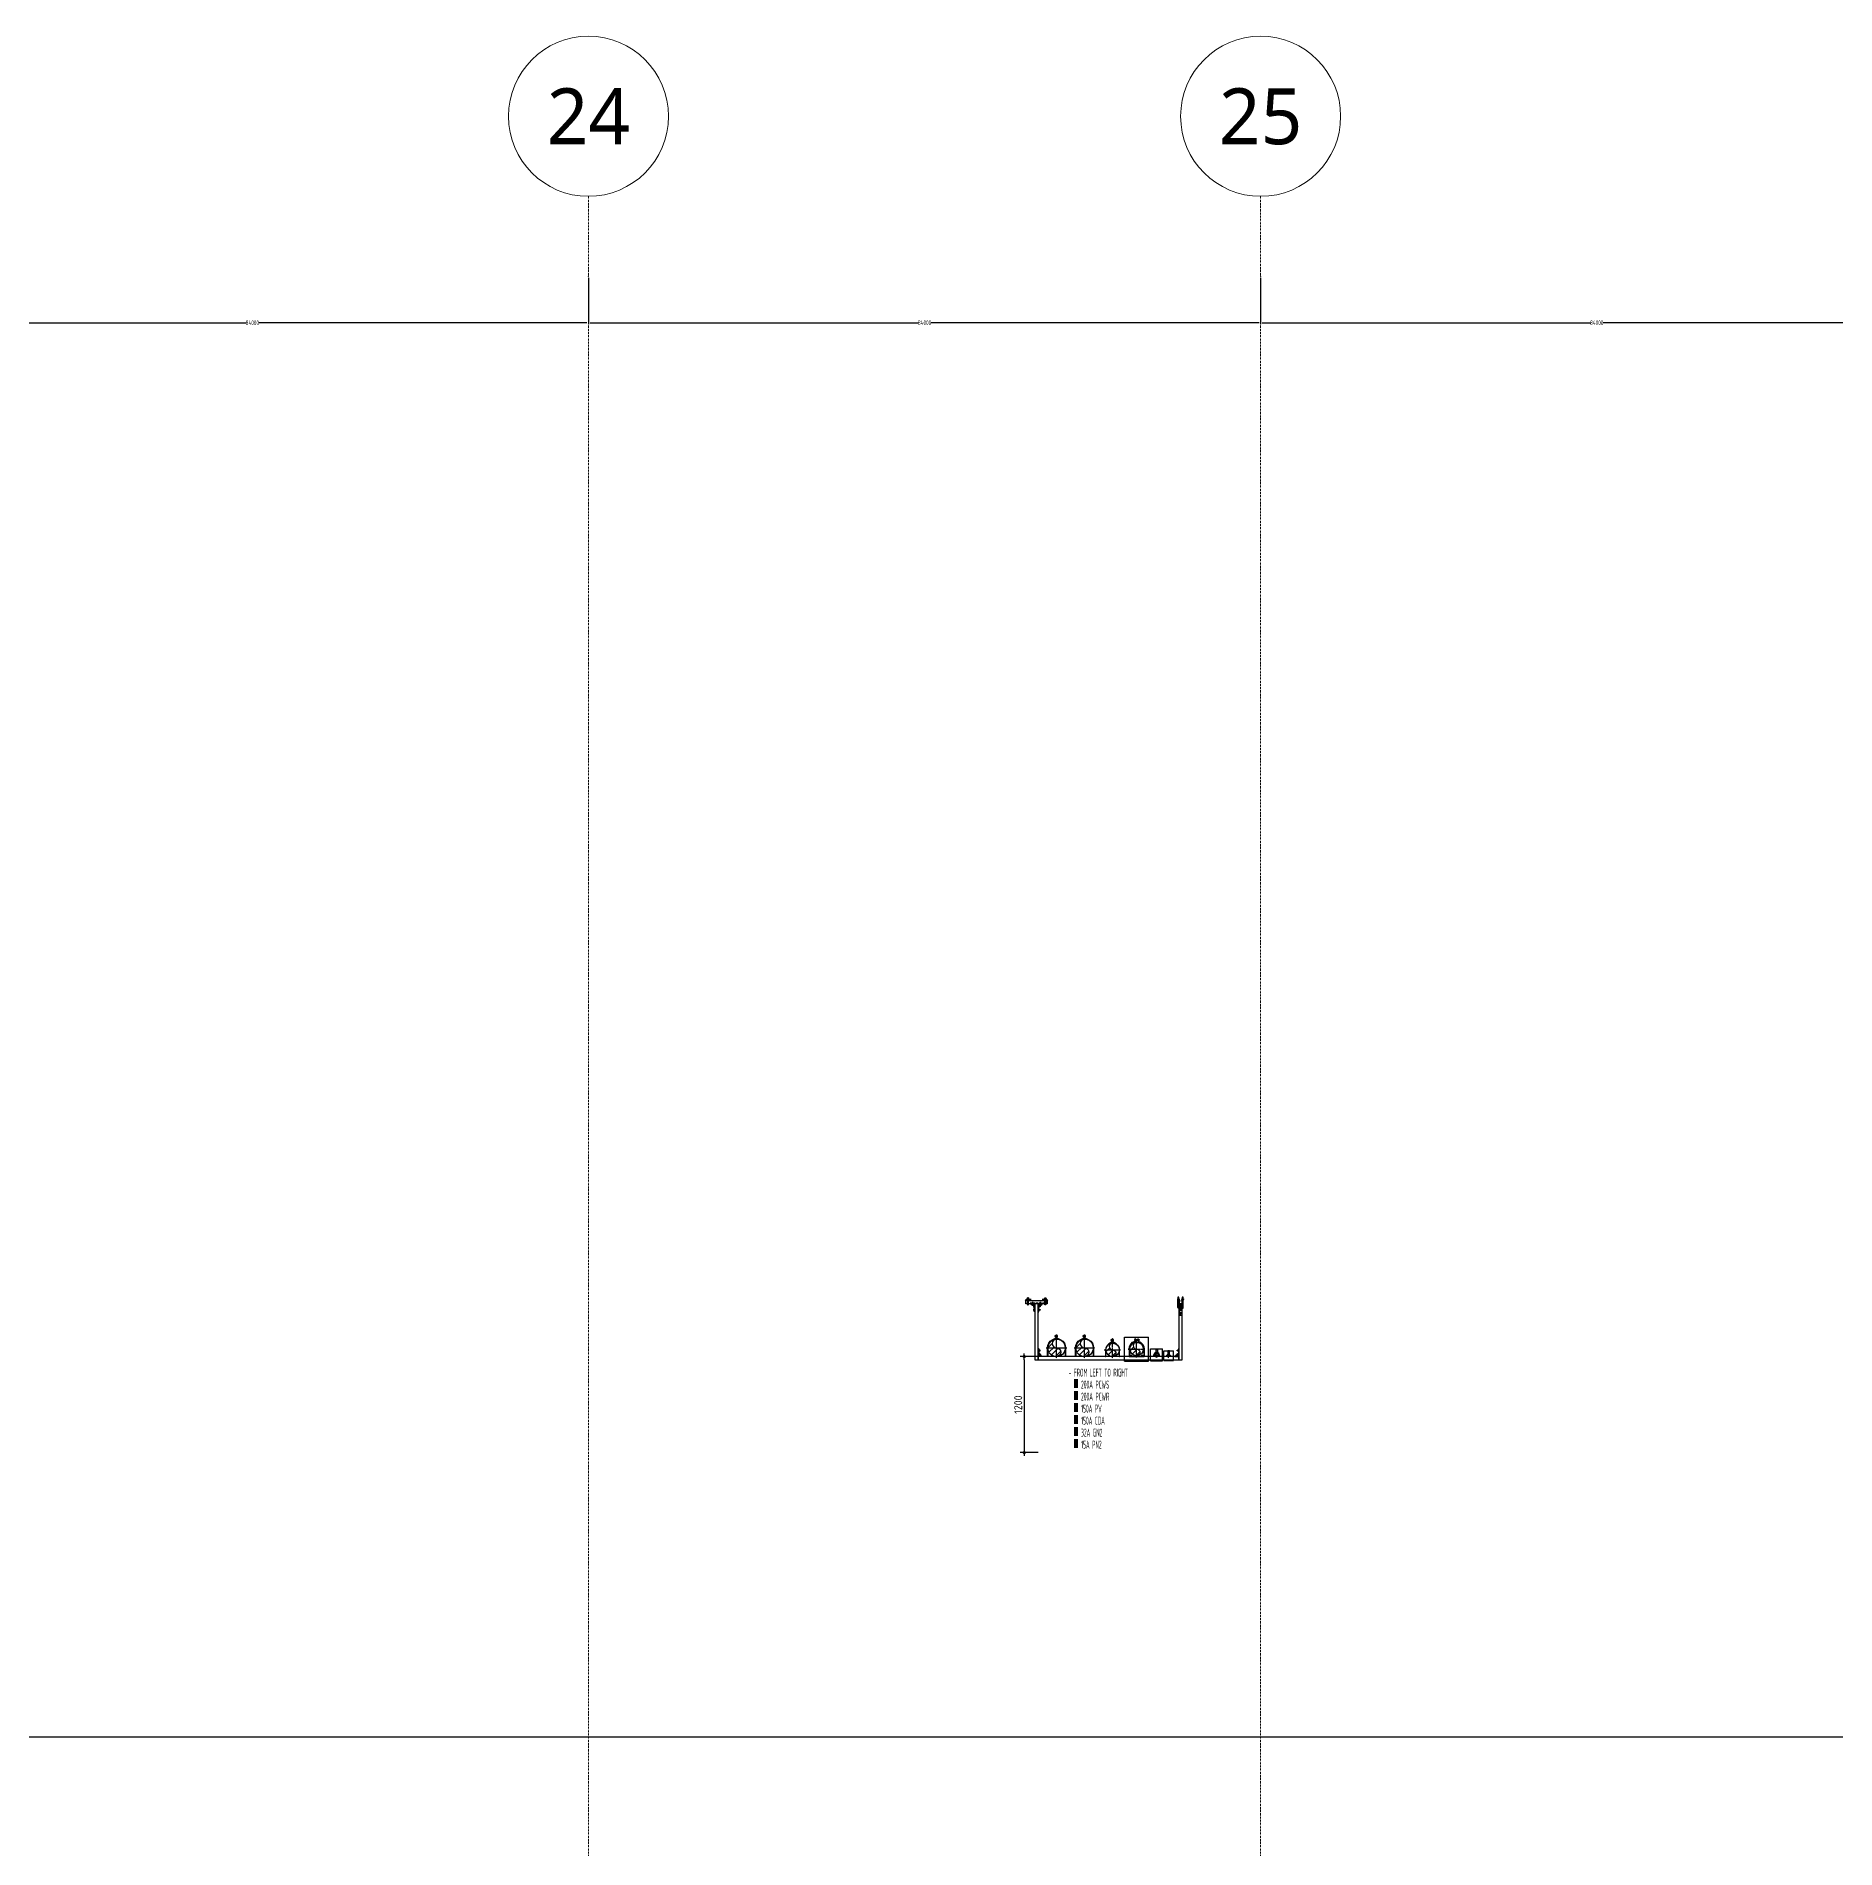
# Model space of a CAD drawing. Extents: x -122301 to 290600, y -29000 to 395522.
# Drawn here: x 194700 to 217187, y 108600 to 131250 of the extents above; entities that cross this region are included whole.
import ezdxf
from ezdxf.enums import TextEntityAlignment as Align

# ---------------------------------------------------------------- set-up
doc = ezdxf.new("R2010")
doc.units = 0
doc.header["$LTSCALE"] = 10
for name, pattern in [('H12PL2$0$JJP_三點線', [0.9, 0.3, -0.15, 0, -0.15, 0, -0.15, 0, -0.15]), ('XFM7P20PV$0$CENTER', [2, 1.25, -0.25, 0.25, -0.25]), ('XFM7P20PV$0$CENTER2', [1.125, 0.75, -0.125, 0.125, -0.125]), ('XFM7P20PV$0$HIDDEN', [0.375, 0.25, -0.125])]:
    doc.linetypes.add(name, pattern=pattern)
for name, color, linetype in [('H12PL2$0$A-DIM', 252, 'Continuous'), ('H12PL2$0$S-GRID', 252, 'Continuous'), ('XFM7P20PV$0$BG-CDA', 252, 'Continuous'), ('XFM7P20PV$0$BG-GN2', 252, 'Continuous'), ('XFM7P20PV$0$BG-PN2', 252, 'Continuous'), ('XFM7P20PV$0$Clamp', 252, 'Continuous'), ('XFM7P20PV$0$M-DIM', 252, 'Continuous'), ('XFM7P20PV$0$M-TXT', 252, 'Continuous'), ('XFM7P20PV$0$MPPIPE', 252, 'Continuous'), ('XFM7P20PV$0$SM-SEC-Cm$0$SUPPORT', 252, 'Continuous'), ('XFM7P20PV$0$SUPPORT', 252, 'Continuous')]:
    doc.layers.add(name, color=color, linetype=linetype)
doc.styles.add('H12PL2$0$dim-txt', font='isocp.shx', dxfattribs={"width": 0.7, "bigfont": 'chineset.shx'})
doc.styles.add('H12PL2$0$Standard', font='', dxfattribs={"width": 0.8})
doc.styles.add('XFM7P20PV$0$aa-txt', font='isocp.shx', dxfattribs={"bigfont": 'chineset'})
doc.styles.get('H12PL2$0$Standard').set_extended_font_data('Microsoft JhengHei')
doc.dimstyles.new('H12PL2$0$ARCH-dim-200MM', dxfattribs={"dimscale": 200, "dimtxt": 0.3, "dimasz": 0.1, "dimexe": 0.1, "dimexo": 0.1, "dimgap": 0.05, "dimtad": 1, "dimdec": 0, "dimlfac": 10, "dimrnd": 0.5, "dimdsep": 46, "dimtxsty": 'H12PL2$0$dim-txt', "dimblk": 'H12PL2$0$_Dot', "dimcen": 2, "dimclrd": 256, "dimclre": 256, "dimclrt": 256, "dimadec": 0, "dimazin": 0, "dimtfac": 1, "dimtix": 1, "dimtmove": 2, "dimatfit": 3, "dimldrblk": 'H12PL2$0$_OBLIQUE', "dimfxl": 1, "dimtvp": 1, "dimtolj": 1, "dimarcsym": 0})
doc.dimstyles.new('XFM7P20PV$0$50-DIM', dxfattribs={"dimscale": 50, "dimtxt": 2, "dimasz": 0.8, "dimexe": 1, "dimexo": 1, "dimgap": 0.5, "dimtad": 1, "dimdec": 0, "dimdsep": 46, "dimtxsty": 'XFM7P20PV$0$aa-txt', "dimblk": 'XFM7P20PV$0$DOT', "dimcen": 5, "dimclrd": 256, "dimclre": 256, "dimclrt": 256, "dimadec": 0, "dimazin": 0, "dimtfac": 1, "dimtdec": 0, "dimtix": 1, "dimtmove": 2, "dimatfit": 3, "dimldrblk": 'XFM7P20PV$0$DOT', "dimfxl": 1, "dimtolj": 1, "dimtzin": 0, "dimarcsym": 0})

# ---------------------------------------------------------------- blocks, each defined once
blk = doc.blocks.new('*D113')
at = {"layer": 'DEFPOINTS', "color": 0, "linetype": 'Continuous', "transparency": 16777216}
for p in [(193200, 128250), (201600, 128250), (201600, 127670)]:
    blk.add_point(p, dxfattribs=at)
at = {"layer": 'H12PL2$0$A-DIM', "linetype": 'Continuous', "lineweight": -2, "transparency": 16777216}
for p, q in [((193200, 128230), (193200, 127650)), ((201600, 128230), (201600, 127650)), ((193220, 127670), (197321, 127670)), ((201580, 127670), (197479, 127670))]:
    blk.add_line(p, q, dxfattribs=at)
at = {"layer": 'H12PL2$0$A-DIM', "linetype": 'Continuous', "lineweight": 0, "transparency": 16777216, "insert": (197400, 127670), "char_height": 60, "attachment_point": 5, "style": 'H12PL2$0$dim-txt'}
blk.add_mtext('\\A1;84000', dxfattribs=at)
blk = doc.blocks.new('H12PL2$0$_Dot')
blk = doc.blocks.new('H12PL2$0$_OBLIQUE')
at = {"color": 0, "linetype": 'ByBlock', "lineweight": -2}
blk.add_line((-0.5, -0.5), (0.5, 0.5), dxfattribs=at)
blk = doc.blocks.new('*D114')
at = {"layer": 'DEFPOINTS', "color": 0, "linetype": 'Continuous', "transparency": 16777216}
for p in [(201600, 128250), (210000, 128250), (210000, 127670)]:
    blk.add_point(p, dxfattribs=at)
at = {"layer": 'H12PL2$0$A-DIM', "linetype": 'Continuous', "lineweight": -2, "transparency": 16777216}
for p, q in [((201600, 128230), (201600, 127650)), ((210000, 128230), (210000, 127650)), ((201620, 127670), (205721, 127670)), ((209980, 127670), (205879, 127670))]:
    blk.add_line(p, q, dxfattribs=at)
at = {"layer": 'H12PL2$0$A-DIM', "linetype": 'Continuous', "lineweight": 0, "transparency": 16777216, "insert": (205800, 127670), "char_height": 60, "attachment_point": 5, "style": 'H12PL2$0$dim-txt'}
blk.add_mtext('\\A1;84000', dxfattribs=at)
blk = doc.blocks.new('*D115')
at = {"layer": 'DEFPOINTS', "color": 0, "linetype": 'Continuous', "transparency": 16777216}
for p in [(210000, 128250), (218400, 128250), (218400, 127670)]:
    blk.add_point(p, dxfattribs=at)
at = {"layer": 'H12PL2$0$A-DIM', "linetype": 'Continuous', "lineweight": -2, "transparency": 16777216}
for p, q in [((210000, 128230), (210000, 127650)), ((218400, 128230), (218400, 127650)), ((210020, 127670), (214121, 127670)), ((218380, 127670), (214279, 127670))]:
    blk.add_line(p, q, dxfattribs=at)
at = {"layer": 'H12PL2$0$A-DIM', "linetype": 'Continuous', "lineweight": 0, "transparency": 16777216, "insert": (214200, 127670), "char_height": 60, "attachment_point": 5, "style": 'H12PL2$0$dim-txt'}
blk.add_mtext('\\A1;84000', dxfattribs=at)
blk = doc.blocks.new('XFM7P20PV$0$BG-15A')
for p, q in [((-1.5, 1.3), (-1.5, 0)), ((1.5, 0), (-1.5, 0)), ((-1.4, 1.3), (-1.4, 0)), ((-1.1, 0.1), (-1.1, 0)), ((-0.8, 0.2), (-0.6, 0)), ((-0.7, 3.3), (0.8, 3.3)), ((-0.4, 3.7), (-0.2, 3.7)), ((-0.4, 3.7), (-0.4, 2.9)), ((-0.2, 3.7), (-0.2, 2.8)), ((0.2, 3.7), (0.4, 3.7)), ((0.2, 3.7), (0.2, 2.8)), ((0.4, 3.7), (0.4, 2.9)), ((0.8, 0.2), (0.6, 0)), ((1.1, 0.1), (1.1, 0)), ((1.4, 1.3), (1.4, 0)), ((1.5, 1.3), (1.5, 0))]:
    blk.add_line(p, q)
blk.add_circle((0, 1.3), 1.07)
for centre, start, end in [((-0.3, 2.5), 308.0346, 105.5346), ((0.3, 2.5), 74.4654, 231.9654)]:
    blk.add_arc(centre, 0.165, start, end)
at = {"extrusion": (0, 0, -1)}
for centre, major_axis, start_param, end_param in [((0, 1.3), (-1.07, 1.07), 5.497787, 6.768254), ((0, 1.3), (-0.978, 0.978), 5.497787, 6.831773), ((-0.9, 0.2), (-0.108, 0.108), 5.447482, 8.185863), ((-0.5, 2.9), (-0.0931, 0.0931), 2.356194, 3.626662), ((-0.4, 2.8), (-0.0931, 0.0931), 2.356194, 3.690181), ((0.4, 2.8), (0.0931, 0.0931), 2.593005, 3.926991), ((0, 1.3), (0.978, 0.978), -0.548588, 0.785398), ((0.5, 2.9), (0.0931, 0.0931), 2.656524, 3.926991), ((0, 1.3), (1.07, 1.07), -0.485069, 0.785398), ((0.9, 0.2), (0.108, 0.108), 4.380507, 7.118889)]:
    blk.add_ellipse(centre, major_axis=major_axis, ratio=1, start_param=start_param, end_param=end_param, dxfattribs=at)
blk = doc.blocks.new('XFM7P20PV$0$BG-32A')
for p, q in [((-2.6, 2.4), (-2.6, 0)), ((2.6, 0), (-2.6, 0)), ((-2.5, 2.4), (-2.5, 0)), ((-2, 0.2), (-2, 0)), ((-1.6, 0.3), (-1.4, 0)), ((0.8, 5.3), (-0.8, 5.3)), ((-0.5, 5.6), (-0.4, 5.6)), ((-0.5, 5.6), (-0.5, 4.9)), ((-0.4, 5.6), (-0.4, 4.8)), ((0.4, 5.6), (0.5, 5.6)), ((0.4, 5.6), (0.4, 4.8)), ((0.5, 5.6), (0.5, 4.9)), ((1.6, 0.3), (1.4, 0)), ((2, 0.2), (2, 0)), ((2.5, 2.4), (2.5, 0)), ((2.6, 2.4), (2.6, 0))]:
    blk.add_line(p, q)
blk.add_circle((0, 2.4), 2.11)
for centre, start, end in [((-0.6, 4.6), 296.5021, 101.5021), ((0.6, 4.6), 78.4979, 243.4979)]:
    blk.add_arc(centre, 0.173, start, end)
at = {"extrusion": (0, 0, -1)}
for centre, major_axis, start_param, end_param in [((0, 2.4), (1.81, 1.81), 3.926991, 5.303441), ((0, 2.4), (1.73, 1.73), 3.926991, 5.340441), ((-1.8, 0.2), (-0.162, 0.162), 5.497787, 8.208789), ((0, 2.4), (-1.73, 1.73), 0.942744, 2.356194), ((0, 2.4), (-1.81, 1.81), 0.979745, 2.356194), ((1.8, 0.2), (-0.162, 0.162), 5.928378, 8.63938)]:
    blk.add_ellipse(centre, major_axis=major_axis, ratio=1, start_param=start_param, end_param=end_param, dxfattribs=at)
blk = doc.blocks.new('XFM7P20PV$0$KuzeTee-Side-21.7x21.7')
for p, q in [((10.85, 59), (-10.85, 59)), ((-10.85, 59), (-10.85, 0)), ((10.85, 0), (10.85, 59))]:
    blk.add_line(p, q)
blk.add_circle((0, 0), 10.85)
blk = doc.blocks.new('XFM7P20PV$0$KuzeTee-Side-32Ax15A')
for p, q in [((-11, 62), (11, 62)), ((-11, 62), (-11, 18)), ((11, 62), (11, 18))]:
    blk.add_line(p, q)
blk.add_circle((0, 0), 21.1)
blk = doc.blocks.new('XFM7P20PV$0$S-1500-25A')
for p, q in [((-60, 60), (60, 60)), ((-60, -60), (-60, 60)), ((60, -60), (60, 60)), ((-60, -60), (60, -60))]:
    blk.add_line(p, q)
blk.add_circle((0, 0), 16.7)
blk = doc.blocks.new('XFM7P20PV$0$S-2500-50A')
for p, q in [((-75, 75), (75, 75)), ((-75, -75), (-75, 75)), ((75, -75), (75, 75)), ((-75, -75), (75, -75))]:
    blk.add_line(p, q)
blk.add_circle((0, 0), 30.2)
blk = doc.blocks.new('XFM7P20PV$0$BG-150A')
for p, q in [((-9.4, 9.4), (-9.4, 0)), ((-9.4, 0), (9.4, 0)), ((-9, 9.4), (-9, 0)), ((-8, 0.9), (-8, 0)), ((-6.2, 1.3), (-5.4, 0)), ((-2.6, 21.5), (-2, 21.5)), ((-2.6, 21.5), (-2.6, 20.2)), ((-2.6, 21.2), (-2, 21.2)), ((-2.6, 20.5), (-2, 20.5)), ((-2.6, 20.2), (-2, 20.2)), ((-1.5, 22.4), (-2, 22.4)), ((-2, 22.4), (-2, 19.3)), ((-2, 21.5), (-2, 20.2)), ((-1.5, 22.4), (-1.5, 19)), ((-1.5, 21.3), (1.5, 21.3)), ((-1.5, 20.4), (1.5, 20.4)), ((2, 22.4), (1.5, 22.4)), ((1.5, 22.4), (1.5, 19)), ((2, 22.4), (2, 19.3)), ((2, 21.5), (2.6, 21.5)), ((2, 21.5), (2, 20.2)), ((2, 21.2), (2.6, 21.2)), ((2, 20.5), (2.6, 20.5)), ((2, 20.2), (2.6, 20.2)), ((2.6, 21.5), (2.6, 20.2)), ((2.6, 21.3), (3.2, 21.3)), ((2.6, 20.4), (3.2, 20.4)), ((3.2, 21.3), (3.2, 20.4)), ((6.2, 1.3), (5.4, 0)), ((8, 0.9), (8, 0)), ((9, 9.4), (9, 0)), ((9.4, 9.4), (9.4, 0))]:
    blk.add_line(p, q)
at = {"color": 1, "linetype": 'XFM7P20PV$0$CENTER2', "ltscale": 0.01}
blk.add_line((-1.5, 20.9), (3.2, 20.9), dxfattribs=at)
blk.add_circle((0, 9.4), 8.41)
for centre, start, end in [((-2.4, 18.1), 290.2022, 110.2022), ((2.4, 18.1), 69.7978, 249.7978)]:
    blk.add_arc(centre, 0.565, start, end)
at = {"extrusion": (0, 0, -1)}
for centre, major_axis, start_param, end_param in [((0.8, 9.4), (7.23, 7.23), 3.926991, 5.225189), ((0.8, 9.4), (6.92, 6.92), 3.926991, 5.25929), ((-7, 0.9), (-0.646, 0.646), 5.497787, 8.208789), ((-0.8, 9.4), (-6.92, 6.92), 1.023896, 2.356194), ((-0.8, 9.4), (7.23, 7.23), -0.5128, 0.785398), ((7, 0.9), (0.646, 0.646), 4.357581, 7.068583)]:
    blk.add_ellipse(centre, major_axis=major_axis, ratio=1, start_param=start_param, end_param=end_param, dxfattribs=at)
blk = doc.blocks.new('XFM7P20PV$0$Clamp-150A')
at = {"color": 252}
blk.add_line((-13716, -9100), (-13884, -9100), dxfattribs=at)
blk.add_circle((-13800, -9016), 84.1, dxfattribs=at)
at = {"layer": 'XFM7P20PV$0$Clamp'}
blk.add_lwpolyline([(-13800, -8913, 0.258944), (-13797, -8919), (-13756, -8944, -0.258944), (-13716, -9016), (-13716, -9100), (-13712, -9100), (-13712, -9016, 0.258944), (-13754, -8942), (-13795, -8916, -0.258944), (-13797, -8913), (-13797, -8878), (-13803, -8878), (-13803, -8913, -0.258944), (-13805, -8916), (-13846, -8942, 0.258944), (-13888, -9016), (-13888, -9100), (-13884, -9100), (-13884, -9016, -0.258944), (-13844, -8944), (-13803, -8919, 0.258944), (-13800, -8913), (-13800, -8878)], format="xyb", dxfattribs=at)
blk.add_lwpolyline([(-13813, -8900), (-13813, -8891), (-13823, -8891), (-13823, -8900)], close=True, dxfattribs=at)
at = {"layer": 'XFM7P20PV$0$Clamp', "ltscale": 0.02}
for points in [[(-13813, -8891), (-13805, -8891), (-13805, -8887), (-13813, -8887), (-13813, -8903), (-13805, -8903), (-13805, -8907), (-13803, -8907), (-13803, -8883), (-13805, -8883), (-13805, -8899), (-13813, -8899), (-13813, -8903), (-13805, -8903), (-13805, -8899)], [(-13787, -8899), (-13795, -8899), (-13795, -8903), (-13787, -8903), (-13787, -8887), (-13795, -8887), (-13795, -8883), (-13797, -8883), (-13797, -8907), (-13795, -8907), (-13795, -8891), (-13787, -8891), (-13787, -8887), (-13795, -8887), (-13795, -8891)]]:
    blk.add_lwpolyline(points, dxfattribs=at)
blk = doc.blocks.new('XFM7P20PV$0$Clamp-200A')
at = {"color": 252}
blk.add_line((-52090, -9100), (-52310, -9100), dxfattribs=at)
blk.add_circle((-52200, -8990), 110, dxfattribs=at)
at = {"layer": 'XFM7P20PV$0$Clamp'}
blk.add_lwpolyline([(-52200, -8862, -0.275393), (-52204, -8868), (-52252, -8894, 0.275393), (-52310, -8990), (-52310, -9100), (-52313, -9100), (-52313, -8990, -0.275393), (-52254, -8891), (-52205, -8865, 0.275393), (-52203, -8862), (-52203, -8827), (-52197, -8827), (-52197, -8862, 0.275393), (-52195, -8865), (-52146, -8891, -0.275393), (-52087, -8990), (-52087, -9100), (-52090, -9100), (-52090, -8990, 0.275393), (-52148, -8894), (-52196, -8868, -0.275393), (-52200, -8862), (-52200, -8827)], format="xyb", dxfattribs=at)
at = {"layer": 'XFM7P20PV$0$Clamp', "ltscale": 0.02}
for points in [[(-52213, -8840), (-52205, -8840), (-52205, -8836), (-52213, -8836), (-52213, -8852), (-52205, -8852), (-52205, -8856), (-52203, -8856), (-52203, -8832), (-52205, -8832), (-52205, -8848), (-52213, -8848), (-52213, -8852), (-52205, -8852), (-52205, -8848)], [(-52187, -8848), (-52195, -8848), (-52195, -8852), (-52187, -8852), (-52187, -8836), (-52195, -8836), (-52195, -8832), (-52197, -8832), (-52197, -8856), (-52195, -8856), (-52195, -8840), (-52187, -8840), (-52187, -8836), (-52195, -8836), (-52195, -8840)]]:
    blk.add_lwpolyline(points, dxfattribs=at)
at = {"layer": 'XFM7P20PV$0$Clamp'}
blk.add_lwpolyline([(-52213, -8849), (-52213, -8840), (-52223, -8840), (-52223, -8849)], close=True, dxfattribs=at)
blk = doc.blocks.new('XFM7P20PV$0$S-7500-150A')
for p, q in [((-150, 150), (150, 150)), ((-150, -150), (-150, 150)), ((150, -150), (150, 150)), ((-150, -150), (150, -150))]:
    blk.add_line(p, q)
blk.add_circle((0, 0), 84.1)
blk = doc.blocks.new('XFM7P20PV$0$DOT')
at = {"color": 0}
blk.add_line((-1, 0), (1, 0), dxfattribs=at)
at = {"color": 3, "const_width": 0.5}
blk.add_lwpolyline([(-0.25, 0, 1), (0.25, 0, 1)], format="xyb", close=True, dxfattribs=at)
blk = doc.blocks.new('*D422')
at = {"layer": 'DEFPOINTS', "color": 0, "transparency": 16777216}
for p in [(236470.6375, 395150), (236245.6375, 393950), (236470.6375, 393950)]:
    blk.add_point(p, dxfattribs=at)
at = {"layer": 'XFM7P20PV$0$M-DIM', "lineweight": -2, "transparency": 16777216}
for p, q in [((236420.6375, 395150), (236195.6375, 395150)), ((236245.6375, 395110), (236245.6375, 393990)), ((236420.6375, 393950), (236195.6375, 393950))]:
    blk.add_line(p, q, dxfattribs=at)
at = {"layer": 'XFM7P20PV$0$M-DIM', "lineweight": -2, "transparency": 16777216, "xscale": 40, "yscale": 40, "zscale": 40}
for p, rotation in [((236245.6375, 395150), 90), ((236245.6375, 393950), 270)]:
    blk.add_blockref('XFM7P20PV$0$DOT', p, dxfattribs=dict(at, rotation=rotation))
at = {"layer": 'XFM7P20PV$0$M-DIM', "transparency": 16777216, "insert": (236170.6375, 394550), "char_height": 100, "attachment_point": 5, "rotation": 90, "style": 'XFM7P20PV$0$aa-txt'}
blk.add_mtext('\\A1;1200', dxfattribs=at)
blk = doc.blocks.new('H12PL2')
at = {"layer": 'H12PL2$0$S-GRID', "linetype": 'H12PL2$0$JJP_三點線', "lineweight": 0}
for p, q in [((201600, 128250), (201600, 129250)), ((210000, 128250), (210000, 129250)), ((201600, 128250), (201600, -28000)), ((210000, 128250), (210000, -28000))]:
    blk.add_line(p, q, dxfattribs=at)
at = {"layer": 'H12PL2$0$S-GRID', "lineweight": 0}
for centre in [(201600, 130250), (210000, 130250)]:
    blk.add_circle(centre, 1000, dxfattribs=at)
at = {"layer": 'H12PL2$0$S-GRID', "linetype": 'H12PL2$0$JJP_三點線', "lineweight": 0}
for p in [(201600, 128250), (201600, 128250), (210000, 128250), (210000, 128250)]:
    blk.add_point(p, dxfattribs=at)
at = {"layer": 'H12PL2$0$S-GRID', "style": 'H12PL2$0$Standard'}
for s, p in [('24', (201600, 130600)), ('25', (210000, 130600))]:
    blk.add_text(s, height=700, dxfattribs=at).set_placement(p, align=Align.TOP_CENTER)
at = {"layer": 'H12PL2$0$A-DIM', "linetype": 'Continuous', "lineweight": 0}
for base, p1, p2, picture, middle in [((201600, 127670), (193200, 128250), (201600, 128250), '*D113', (197400, 127670)), ((210000, 127670), (201600, 128250), (210000, 128250), '*D114', (205800, 127670)), ((218400, 127670), (210000, 128250), (218400, 128250), '*D115', (214200, 127670))]:
    dim = blk.add_linear_dim(base=base, p1=p1, p2=p2, dimstyle='H12PL2$0$ARCH-dim-200MM', dxfattribs=at)
    dim.commit()
    dim.dimension.update_dxf_attribs({"geometry": picture, "text_midpoint": middle, "dimtype": 128})
blk = doc.blocks.new('XFM7P20PV$0$A$C6f8cea7b')
at = {"layer": 'XFM7P20PV$0$BG-CDA'}
h = blk.add_hatch(dxfattribs=at)
h.set_pattern_fill('ANSI31', color=1, scale=15, style=0)
h.set_pattern_definition([(45, (-39883.75, -65336.25), (-33.67596, 33.67596), [])])
edge = h.paths.add_edge_path()
edge.add_arc((-1550, -1255.5), 84.1, 90, 270)
edge.add_arc((-1550, -1297.6), 42.1, 270, 450)
edge.add_arc((-1550, -1213.4), 42.1, 90, 270, ccw=False)
at = {"layer": 'XFM7P20PV$0$BG-GN2'}
h = blk.add_hatch(dxfattribs=at)
h.set_pattern_fill('ANSI31', color=1, scale=15, style=0)
h.set_pattern_definition([(45, (25022.7, -170445.95), (-33.67596, 33.67596), [])])
edge = h.paths.add_edge_path()
edge.add_arc((-1300, -1315.8), 10.5, 90, 270)
edge.add_arc((-1300, -1336.9), 10.5, -90, 90, ccw=False)
edge.add_arc((-1300, -1326.3), 21.1, 90, 270, ccw=False)
at = {"layer": 'XFM7P20PV$0$BG-PN2'}
h = blk.add_hatch(dxfattribs=at)
h.set_pattern_fill('ANSI31', color=1, scale=10, style=0)
h.set_pattern_definition([(45, (26414.402, -173856.726), (-22.4506403, 22.4506403), [])])
edge = h.paths.add_edge_path()
edge.add_arc((-1150, -1331.8), 5.33, 90, 270)
edge.add_arc((-1150, -1342.4), 5.33, -90, 90, ccw=False)
edge.add_arc((-1150, -1337.1), 10.7, 90, 270, ccw=False)
at = {"layer": 'XFM7P20PV$0$MPPIPE'}
h = blk.add_hatch(dxfattribs=at)
h.set_pattern_fill('ANSI31', color=1, scale=15, style=0)
h.set_pattern_definition([(45, (-41346.906, -65331.797), (-33.67596, 33.67596), [])])
edge = h.paths.add_edge_path()
edge.add_arc((-2550, -1240.5), 109.5, 90, 270)
edge.add_arc((-2550, -1295.2), 54.8, 270, 450)
edge.add_arc((-2550, -1185.7), 54.8, 90, 270, ccw=False)
h = blk.add_hatch(dxfattribs=at)
h.set_pattern_fill('ANSI31', color=1, scale=15, style=0)
h.set_pattern_definition([(45, (-40996.906, -65331.797), (-33.67596, 33.67596), [])])
edge = h.paths.add_edge_path()
edge.add_arc((-2200, -1240.5), 109.5, 90, 270)
edge.add_arc((-2200, -1295.2), 54.8, 270, 450)
edge.add_arc((-2200, -1185.7), 54.8, 90, 270, ccw=False)
h = blk.add_hatch(dxfattribs=at)
h.set_pattern_fill('ANSI31', color=1, scale=15, style=0)
h.set_pattern_definition([(45, (-40183.75, -65346.605), (-33.67596, 33.67596), [])])
edge = h.paths.add_edge_path()
edge.add_arc((-1850, -1265.9), 84.1, 90, 270)
edge.add_arc((-1850, -1307.9), 42.1, 270, 450)
edge.add_arc((-1850, -1223.8), 42.1, 90, 270, ccw=False)
at = {"layer": 'XFM7P20PV$0$BG-CDA', "color": 1, "linetype": 'XFM7P20PV$0$CENTER2', "ltscale": 0.05}
for p, q in [((-1654.1, -1255.5), (-1445.9, -1255.5)), ((-1550, -1359.6), (-1550, -1151.4))]:
    blk.add_line(p, q, dxfattribs=at)
at = {"layer": 'XFM7P20PV$0$BG-CDA'}
blk.add_lwpolyline([(-1550, -1339.6, -1), (-1550, -1171.4, 1), (-1550, -1255.5, -1)], format="xyb", close=True, dxfattribs=at)
blk.add_circle((-1550, -1255.5), 84.1, dxfattribs=at)
at = {"layer": 'XFM7P20PV$0$BG-GN2', "color": 1, "linetype": 'XFM7P20PV$0$CENTER2', "ltscale": 0.03}
for p, q in [((-1341.1, -1326.3), (-1258.9, -1326.3)), ((-1300, -1367.4), (-1300, -1285.2))]:
    blk.add_line(p, q, dxfattribs=at)
at = {"layer": 'XFM7P20PV$0$BG-GN2'}
blk.add_lwpolyline([(-1300, -1305.2, 1), (-1300, -1326.3, -1), (-1300, -1347.4, -1)], format="xyb", close=True, dxfattribs=at)
blk.add_circle((-1300, -1326.3), 21.1, dxfattribs=at)
at = {"layer": 'XFM7P20PV$0$BG-PN2', "color": 1, "linetype": 'XFM7P20PV$0$CENTER2', "ltscale": 0.02}
for p, q in [((-1180.7, -1337.1), (-1119.3, -1337.1)), ((-1150, -1367.8), (-1150, -1306.4))]:
    blk.add_line(p, q, dxfattribs=at)
at = {"layer": 'XFM7P20PV$0$BG-PN2'}
blk.add_lwpolyline([(-1150, -1326.4, 1), (-1150, -1337.1, -1), (-1150, -1347.8, -1)], format="xyb", close=True, dxfattribs=at)
blk.add_circle((-1150, -1337.1), 10.7, dxfattribs=at)
at = {"layer": 'XFM7P20PV$0$MPPIPE', "color": 1, "linetype": 'XFM7P20PV$0$CENTER2', "ltscale": 0.05}
for p, q in [((-2550, -1370), (-2550, -1110.9)), ((-2200, -1370), (-2200, -1110.9)), ((-2679.5, -1240.5), (-2420.5, -1240.5)), ((-2329.5, -1240.5), (-2070.5, -1240.5)), ((-1954.1, -1265.9), (-1745.9, -1265.9)), ((-1850, -1370), (-1850, -1161.7))]:
    blk.add_line(p, q, dxfattribs=at)
at = {"layer": 'XFM7P20PV$0$MPPIPE'}
for points in [[(-2550, -1350, -1), (-2550, -1130.9, 1), (-2550, -1240.5, -1)], [(-2200, -1350, -1), (-2200, -1130.9, 1), (-2200, -1240.5, -1)], [(-1850, -1350, -1), (-1850, -1181.7, 1), (-1850, -1265.9, -1)]]:
    blk.add_lwpolyline(points, format="xyb", close=True, dxfattribs=at)
for centre, radius in [((-2550, -1240.5), 109.5), ((-2200, -1240.5), 109.5), ((-1850, -1265.9), 84.1)]:
    blk.add_circle(centre, radius, dxfattribs=at)
at = {"layer": 'XFM7P20PV$0$SM-SEC-Cm$0$SUPPORT'}
for points in [[(-2853.4, -707.3), (-2843.9, -707.3), (-2843.9, -712.3), (-2853.4, -712.3)], [(-2763.4, -727.1), (-2763.4, -717.5), (-2756.9, -717.5), (-2756.9, -727.1)], [(-2763.4, -771.1), (-2763.4, -761.5), (-2756.9, -761.5), (-2756.9, -771.1)], [(-2756.1, -707.3), (-2746.6, -707.3), (-2746.6, -713.8), (-2756.1, -713.8)], [(-1004.8, -725.4), (-995.2, -725.4), (-995.2, -755), (-1004.8, -755)], [(-2763.4, -1270.2), (-2763.4, -1279.8), (-2756.9, -1279.8), (-2756.9, -1270.2)], [(-2763.4, -1314.2), (-2763.4, -1323.8), (-2756.9, -1323.8), (-2756.9, -1314.2)], [(-2756.1, -1334), (-2746.6, -1334), (-2746.6, -1327.5), (-2756.1, -1327.5)], [(-1043.9, -1334), (-1053.4, -1334), (-1053.4, -1327.5), (-1043.9, -1327.5)], [(-1036.6, -1270.2), (-1036.6, -1279.8), (-1043.1, -1279.8), (-1043.1, -1270.2)], [(-1036.6, -1314.2), (-1036.6, -1323.8), (-1043.1, -1323.8), (-1043.1, -1314.2)]]:
    blk.add_lwpolyline(points, close=True, dxfattribs=at)
at = {"layer": 'XFM7P20PV$0$SUPPORT'}
for p, q in [((-2918.9, -626), (-2918.9, -634.5)), ((-2900.7, -625.5), (-2916.3, -625.5)), ((-2900.7, -635), (-2916.3, -635)), ((-2913.6, -615.3), (-2914.5, -616.2)), ((-2914.5, -616.2), (-2914.5, -625.5)), ((-2902.5, -616.2), (-2914.5, -616.2)), ((-2913.7, -634.5), (-2913.7, -626)), ((-2913.6, -625.5), (-2913.6, -615.3)), ((-2903.4, -615.3), (-2913.6, -615.3)), ((-2913.6, -635), (-2913.6, -632)), ((-2903.4, -625.5), (-2903.4, -615.3)), ((-2903.4, -615.3), (-2902.5, -616.2)), ((-2903.4, -635), (-2903.4, -632)), ((-2903.3, -634.5), (-2903.3, -626)), ((-2902.5, -616.2), (-2902.5, -625.5)), ((-2898.1, -634.5), (-2898.1, -626)), ((-2701.9, -634.5), (-2701.9, -626)), ((-2699.3, -625.5), (-2683.7, -625.5)), ((-2699.3, -635), (-2683.7, -635)), ((-2696.6, -615.3), (-2697.5, -616.2)), ((-2697.5, -616.2), (-2697.5, -625.5)), ((-2697.5, -616.2), (-2685.5, -616.2)), ((-2696.7, -634.5), (-2696.7, -626)), ((-2696.6, -625.5), (-2696.6, -615.3)), ((-2696.6, -615.3), (-2686.4, -615.3)), ((-2696.6, -635), (-2696.6, -632)), ((-2686.4, -625.5), (-2686.4, -615.3)), ((-2686.4, -615.3), (-2685.5, -616.2)), ((-2686.4, -635), (-2686.4, -632)), ((-2686.3, -634.5), (-2686.3, -626)), ((-2685.5, -616.2), (-2685.5, -625.5)), ((-2681.1, -626), (-2681.1, -634.5)), ((-1031.6, -635), (-1031.6, -627)), ((-1021.6, -627), (-1021.6, -635)), ((-978.4, -635), (-978.4, -627)), ((-968.4, -627), (-968.4, -635)), ((-973.4, -744.6), (-1026.6, -744.6)), ((-979.4, -732.5), (-1020.6, -732.5))]:
    blk.add_line(p, q, dxfattribs=at)
at = {"layer": 'XFM7P20PV$0$SUPPORT', "linetype": 'XFM7P20PV$0$HIDDEN', "ltscale": 0.1}
blk.add_line((-2666.5, -684.3), (-2933.5, -684.3), dxfattribs=at)
at = {"layer": 'XFM7P20PV$0$SUPPORT', "linetype": 'XFM7P20PV$0$CENTER', "ltscale": 0.05}
blk.add_line((-2848.6, -707.3), (-2848.6, -712.3), dxfattribs=at)
at = {"layer": 'XFM7P20PV$0$SUPPORT', "linetype": 'XFM7P20PV$0$CENTER2', "ltscale": 0.05}
blk.add_line((-1000, -725.4), (-1000, -755), dxfattribs=at)
at = {"layer": 'XFM7P20PV$0$SUPPORT'}
for points in [[(-2941.5, -649), (-2929.5, -637), (-2869.5, -637), (-2869.5, -635), (-2930.3, -635), (-2942.9, -647.6), (-2941.5, -649)], [(-2658.5, -649), (-2670.5, -637), (-2730.5, -637), (-2730.5, -635), (-2669.7, -635), (-2657.1, -647.6), (-2658.5, -649)], [(-1020.6, -637), (-1020.6, -732.5)], [(-979.4, -637), (-979.4, -732.5)], [(-1017.3, -738.6), (-1017.3, -732.5), (-982.3, -732.5), (-982.3, -738.6), (-1017.3, -738.6), (-1017.3, -832.5), (-982.3, -832.5), (-982.3, -738.6)]]:
    blk.add_lwpolyline(points, dxfattribs=at)
at = {"layer": 'XFM7P20PV$0$SUPPORT', "ltscale": 0.1}
blk.add_lwpolyline([(-2666.5, -691.3), (-2933.5, -691.3), (-2933.5, -650), (-2666.5, -650)], close=True, dxfattribs=at)
at = {"layer": 'XFM7P20PV$0$SUPPORT'}
for points in [[(-2902.5, -637), (-2914.5, -637), (-2914.5, -697.3, 1), (-2902.5, -697.3)], [(-2697.5, -637), (-2685.5, -637), (-2685.5, -697.3, -1), (-2697.5, -697.3)], [(-984, -688.6, 0.4142136), (-982, -686.6), (-982, -654.7, 0.4142136), (-984, -652.7), (-984.2, -652.7, 0.4142136), (-986.2, -654.7), (-986.2, -656.1, -0.4142136), (-987.2, -657.1), (-987.9, -657.1, -0.4142136), (-988.9, -656.1), (-988.9, -654.7, -0.4142136), (-984.2, -650), (-984, -650, -0.4142136), (-979.4, -654.7), (-979.4, -686.6, -0.4142136), (-984, -691.3), (-1016, -691.3, -0.4142136), (-1020.6, -686.6), (-1020.6, -654.7, -0.4142136), (-1016, -650), (-1015.8, -650, -0.4142136), (-1011.1, -654.7), (-1011.1, -656.1, -0.4142136), (-1012.1, -657.1), (-1012.8, -657.1, -0.4142136), (-1013.8, -656.1), (-1013.8, -654.7, 0.4142136), (-1015.8, -652.7), (-1016, -652.7, 0.4142136), (-1018, -654.7), (-1018, -686.6, 0.4142136), (-1016, -688.6)], [(-2823.6, -791.3, -0.4142136), (-2826.6, -788.3), (-2826.6, -703.3, 0.4142136), (-2832.6, -697.3), (-2867.6, -697.3, -0.4142136), (-2870.6, -694.3), (-2870.6, -691.3), (-2820.6, -691.3), (-2820.6, -791.3)], [(-2776.4, -791.3, 0.4142136), (-2773.4, -788.3), (-2773.4, -703.3, -0.4142136), (-2767.4, -697.3), (-2732.4, -697.3, 0.4142136), (-2729.4, -694.3), (-2729.4, -691.3), (-2779.4, -691.3), (-2779.4, -791.3)], [(-984, -693.9, -0.4142136), (-982, -695.9), (-982, -727.9, -0.4142136), (-984, -729.9), (-984.2, -729.9, -0.4142136), (-986.2, -727.9), (-986.2, -726.4, 0.4142136), (-987.2, -725.4), (-987.9, -725.4, 0.4142136), (-988.9, -726.4), (-988.9, -727.9, 0.4142136), (-984.2, -732.5), (-984, -732.5, 0.4142136), (-979.4, -727.9), (-979.4, -695.9, 0.4142136), (-984, -691.3), (-1016, -691.3, 0.4142136), (-1020.6, -695.9), (-1020.6, -727.9, 0.4142136), (-1016, -732.5), (-1015.8, -732.5, 0.4142136), (-1011.1, -727.9), (-1011.1, -726.4, 0.4142136), (-1012.1, -725.4), (-1012.8, -725.4, 0.4142136), (-1013.8, -726.4), (-1013.8, -727.9, -0.4142136), (-1015.8, -729.9), (-1016, -729.9, -0.4142136), (-1018, -727.9), (-1018, -695.9, -0.4142136), (-1016, -693.9)], [(-2776.4, -1250, -0.4142136), (-2773.4, -1253), (-2773.4, -1338, 0.4142136), (-2767.4, -1344), (-2732.4, -1344, -0.4142136), (-2729.4, -1347), (-2729.4, -1350), (-2779.4, -1350), (-2779.4, -1250)], [(-1023.6, -1250, 0.4142136), (-1026.6, -1253), (-1026.6, -1338, -0.4142136), (-1032.6, -1344), (-1067.6, -1344, 0.4142136), (-1070.6, -1347), (-1070.6, -1350), (-1020.6, -1350), (-1020.6, -1250)]]:
    blk.add_lwpolyline(points, format="xyb", close=True, dxfattribs=at)
at = {"layer": 'XFM7P20PV$0$SUPPORT', "ltscale": 0.02}
for points in [[(-2844.6, -674.3), (-2844.6, -682.3), (-2840.6, -682.3), (-2840.6, -674.3), (-2856.6, -674.3), (-2856.6, -682.3), (-2860.6, -682.3), (-2860.6, -684.3), (-2836.6, -684.3), (-2836.6, -682.3), (-2852.6, -682.3), (-2852.6, -674.3), (-2856.6, -674.3), (-2856.6, -682.3), (-2852.6, -682.3)], [(-2747.4, -674.3), (-2747.4, -682.3), (-2743.4, -682.3), (-2743.4, -674.3), (-2759.4, -674.3), (-2759.4, -682.3), (-2763.4, -682.3), (-2763.4, -684.3), (-2739.4, -684.3), (-2739.4, -682.3), (-2755.4, -682.3), (-2755.4, -674.3), (-2759.4, -674.3), (-2759.4, -682.3), (-2755.4, -682.3)], [(-2844.6, -707.3), (-2844.6, -699.3), (-2840.6, -699.3), (-2840.6, -707.3), (-2856.6, -707.3), (-2856.6, -699.3), (-2860.6, -699.3), (-2860.6, -697.3), (-2836.6, -697.3), (-2836.6, -699.3), (-2852.6, -699.3), (-2852.6, -707.3), (-2856.6, -707.3), (-2856.6, -699.3), (-2852.6, -699.3)], [(-2836.6, -718.3), (-2828.6, -718.3), (-2828.6, -714.3), (-2836.6, -714.3), (-2836.6, -730.3), (-2828.6, -730.3), (-2828.6, -734.3), (-2826.6, -734.3), (-2826.6, -710.3), (-2828.6, -710.3), (-2828.6, -726.3), (-2836.6, -726.3), (-2836.6, -730.3), (-2828.6, -730.3), (-2828.6, -726.3)], [(-2836.6, -762.3), (-2828.6, -762.3), (-2828.6, -758.3), (-2836.6, -758.3), (-2836.6, -774.3), (-2828.6, -774.3), (-2828.6, -778.3), (-2826.6, -778.3), (-2826.6, -754.3), (-2828.6, -754.3), (-2828.6, -770.3), (-2836.6, -770.3), (-2836.6, -774.3), (-2828.6, -774.3), (-2828.6, -770.3)], [(-2763.4, -718.3), (-2771.4, -718.3), (-2771.4, -714.3), (-2763.4, -714.3), (-2763.4, -730.3), (-2771.4, -730.3), (-2771.4, -734.3), (-2773.4, -734.3), (-2773.4, -710.3), (-2771.4, -710.3), (-2771.4, -726.3), (-2763.4, -726.3), (-2763.4, -730.3), (-2771.4, -730.3), (-2771.4, -726.3)], [(-2763.4, -762.3), (-2771.4, -762.3), (-2771.4, -758.3), (-2763.4, -758.3), (-2763.4, -774.3), (-2771.4, -774.3), (-2771.4, -778.3), (-2773.4, -778.3), (-2773.4, -754.3), (-2771.4, -754.3), (-2771.4, -770.3), (-2763.4, -770.3), (-2763.4, -774.3), (-2771.4, -774.3), (-2771.4, -770.3)], [(-2747.4, -707.3), (-2747.4, -699.3), (-2743.4, -699.3), (-2743.4, -707.3), (-2759.4, -707.3), (-2759.4, -699.3), (-2763.4, -699.3), (-2763.4, -697.3), (-2739.4, -697.3), (-2739.4, -699.3), (-2755.4, -699.3), (-2755.4, -707.3), (-2759.4, -707.3), (-2759.4, -699.3), (-2755.4, -699.3)], [(-996, -715.4), (-996, -723.4), (-992, -723.4), (-992, -715.4), (-1008, -715.4), (-1008, -723.4), (-1012, -723.4), (-1012, -725.4), (-988, -725.4), (-988, -723.4), (-1004, -723.4), (-1004, -715.4), (-1008, -715.4), (-1008, -723.4), (-1004, -723.4)], [(-996, -748.5), (-996, -740.5), (-992, -740.5), (-992, -748.5), (-1008, -748.5), (-1008, -740.5), (-1012, -740.5), (-1012, -738.6), (-988, -738.6), (-988, -740.5), (-1004, -740.5), (-1004, -748.5), (-1008, -748.5), (-1008, -740.5), (-1004, -740.5)], [(-2763.4, -1279), (-2771.4, -1279), (-2771.4, -1283), (-2763.4, -1283), (-2763.4, -1267), (-2771.4, -1267), (-2771.4, -1263), (-2773.4, -1263), (-2773.4, -1287), (-2771.4, -1287), (-2771.4, -1271), (-2763.4, -1271), (-2763.4, -1267), (-2771.4, -1267), (-2771.4, -1271)], [(-2763.4, -1323), (-2771.4, -1323), (-2771.4, -1327), (-2763.4, -1327), (-2763.4, -1311), (-2771.4, -1311), (-2771.4, -1307), (-2773.4, -1307), (-2773.4, -1331), (-2771.4, -1331), (-2771.4, -1315), (-2763.4, -1315), (-2763.4, -1311), (-2771.4, -1311), (-2771.4, -1315)], [(-2747.4, -1334), (-2747.4, -1342), (-2743.4, -1342), (-2743.4, -1334), (-2759.4, -1334), (-2759.4, -1342), (-2763.4, -1342), (-2763.4, -1344), (-2739.4, -1344), (-2739.4, -1342), (-2755.4, -1342), (-2755.4, -1334), (-2759.4, -1334), (-2759.4, -1342), (-2755.4, -1342)], [(-1052.6, -1334), (-1052.6, -1342), (-1056.6, -1342), (-1056.6, -1334), (-1040.6, -1334), (-1040.6, -1342), (-1036.6, -1342), (-1036.6, -1344), (-1060.6, -1344), (-1060.6, -1342), (-1044.6, -1342), (-1044.6, -1334), (-1040.6, -1334), (-1040.6, -1342), (-1044.6, -1342)], [(-1036.6, -1279), (-1028.6, -1279), (-1028.6, -1283), (-1036.6, -1283), (-1036.6, -1267), (-1028.6, -1267), (-1028.6, -1263), (-1026.6, -1263), (-1026.6, -1287), (-1028.6, -1287), (-1028.6, -1271), (-1036.6, -1271), (-1036.6, -1267), (-1028.6, -1267), (-1028.6, -1271)], [(-1036.6, -1323), (-1028.6, -1323), (-1028.6, -1327), (-1036.6, -1327), (-1036.6, -1311), (-1028.6, -1311), (-1028.6, -1307), (-1026.6, -1307), (-1026.6, -1331), (-1028.6, -1331), (-1028.6, -1315), (-1036.6, -1315), (-1036.6, -1311), (-1028.6, -1311), (-1028.6, -1315)]]:
    blk.add_lwpolyline(points, dxfattribs=at)
at = {"layer": 'XFM7P20PV$0$SUPPORT'}
for points in [[(-1011.6, -637), (-1011.6, -635), (-1041.6, -635), (-1041.6, -637)], [(-1016.6, -627), (-1016.6, -635), (-1036.6, -635), (-1036.6, -627)], [(-1020.6, -627), (-1020.6, -607), (-1032.6, -607), (-1032.6, -627)], [(-958.4, -637), (-958.4, -635), (-988.4, -635), (-988.4, -637)], [(-963.4, -627), (-963.4, -635), (-983.4, -635), (-983.4, -627)], [(-967.4, -627), (-967.4, -607), (-979.4, -607), (-979.4, -627)], [(-2820.6, -691.3), (-2820.6, -1391.3), (-2779.4, -1391.3), (-2779.4, -691.3)], [(-1020.6, -732.5), (-1020.6, -1391.3), (-979.4, -1391.3), (-979.4, -732.5)], [(-991.8, -763.6), (-995.8, -756.6), (-1003.8, -756.6), (-1007.8, -763.6), (-1003.8, -770.5), (-995.8, -770.5)], [(-991.8, -807.5), (-995.8, -800.6), (-1003.8, -800.6), (-1007.8, -807.5), (-1003.8, -814.5), (-995.8, -814.5)], [(-2779.4, -1391.3), (-1020.6, -1391.3), (-1020.6, -1350), (-2779.4, -1350)]]:
    blk.add_lwpolyline(points, close=True, dxfattribs=at)
for points in [[(-1026.6, -744.6, -0.4142136), (-1032.6, -738.6), (-1032.6, -637)], [(-973.4, -744.6, 0.4142136), (-967.4, -738.6), (-967.4, -637)]]:
    blk.add_lwpolyline(points, format="xyb", dxfattribs=at)
for centre, radius in [((-999.8, -763.6), 12), ((-999.8, -807.5), 12), ((-999.8, -763.6), 8), ((-999.8, -807.5), 8)]:
    blk.add_circle(centre, radius, dxfattribs=at)
for centre, radius, start, end in [((-2916.3, -632.3), 6.75, 67.38013, 112.61987), ((-2916.3, -628.2), 6.75, 247.38013, 292.61987), ((-2908.5, -651.7), 26.2, 78.57881, 101.42119), ((-2908.5, -608.8), 26.2, 258.57881, 281.42119), ((-2900.7, -632.3), 6.75, 67.38013, 112.61987), ((-2900.7, -628.2), 6.75, 247.38013, 292.61987), ((-2699.3, -632.3), 6.75, 67.38013, 112.61987), ((-2699.3, -628.2), 6.75, 247.38013, 292.61987), ((-2691.5, -651.7), 26.2, 78.57881, 101.42119), ((-2691.5, -608.8), 26.2, 258.57881, 281.42119), ((-2683.7, -632.3), 6.75, 67.38013, 112.61987), ((-2683.7, -628.2), 6.75, 247.38013, 292.61987)]:
    blk.add_arc(centre, radius, start, end, dxfattribs=at)
for name, p in [('XFM7P20PV$0$S-7500-150A', (-1550, -1255.5)), ('XFM7P20PV$0$S-2500-50A', (-1300, -1326.3)), ('XFM7P20PV$0$S-1500-25A', (-1150, -1337.1))]:
    blk.add_blockref(name, p)
at = {"layer": 'XFM7P20PV$0$BG-CDA', "xscale": 10, "yscale": 10, "zscale": 10}
blk.add_blockref('XFM7P20PV$0$BG-150A', (-1550, -1350), dxfattribs=at)
at = {"layer": 'XFM7P20PV$0$BG-GN2', "xscale": 10, "yscale": 10, "zscale": 10}
blk.add_blockref('XFM7P20PV$0$BG-32A', (-1300, -1350), dxfattribs=at)
at = {"layer": 'XFM7P20PV$0$BG-GN2'}
blk.add_blockref('XFM7P20PV$0$KuzeTee-Side-32Ax15A', (-1300, -1326.3), dxfattribs=at)
at = {"layer": 'XFM7P20PV$0$BG-PN2', "xscale": 10, "yscale": 10, "zscale": 10}
blk.add_blockref('XFM7P20PV$0$BG-15A', (-1150, -1350), dxfattribs=at)
at = {"layer": 'XFM7P20PV$0$BG-PN2'}
blk.add_blockref('XFM7P20PV$0$KuzeTee-Side-21.7x21.7', (-1150, -1337.1), dxfattribs=at)
at = {"layer": 'XFM7P20PV$0$MPPIPE'}
for name, p in [('XFM7P20PV$0$Clamp-200A', (49650, 7750)), ('XFM7P20PV$0$Clamp-200A', (50000, 7750)), ('XFM7P20PV$0$Clamp-150A', (11950, 7750))]:
    blk.add_blockref(name, p, dxfattribs=at)
at = {"layer": 'XFM7P20PV$0$M-TXT', "style": 'XFM7P20PV$0$aa-txt', "width": 0.45}
for s, p in [('- FROM LEFT TO RIGHT', (-2400, -1550)), ('  ■ 200A PCWS', (-2400, -1700)), ('  ■ 200A PCWR', (-2400, -1850)), ('  ■ 150A PV', (-2400, -2000)), ('  ■ 150A CDA', (-2400, -2150)), ('  ■ 32A GN2', (-2400, -2300)), ('  ■ 15A PN2', (-2400, -2450))]:
    blk.add_text(s, height=100, dxfattribs=at).set_placement(p, align=Align.MIDDLE_LEFT)
at = {"layer": 'XFM7P20PV$0$M-DIM'}
dim = blk.add_linear_dim(base=(-2954.4, -2550), p1=(-2729.4, -1350), p2=(-2729.4, -2550), angle=90, dimstyle='XFM7P20PV$0$50-DIM', dxfattribs=at)
dim.commit()
dim.dimension.update_dxf_attribs({"geometry": '*D422', "text_midpoint": (-3029.4, -1950), "insert": (-239200, -396500)})
blk = doc.blocks.new('XFM7P20PV')
blk.add_line((176400, 110000), (261600, 110000))
blk.add_blockref('XFM7P20PV$0$A$C6f8cea7b', (210000, 116100.27785))

msp = doc.modelspace()

# ---------------------------------------------------------------- block references
for name in ['XFM7P20PV', 'H12PL2']:
    msp.add_blockref(name, (0, 0))

doc.saveas('drawing.dxf')
